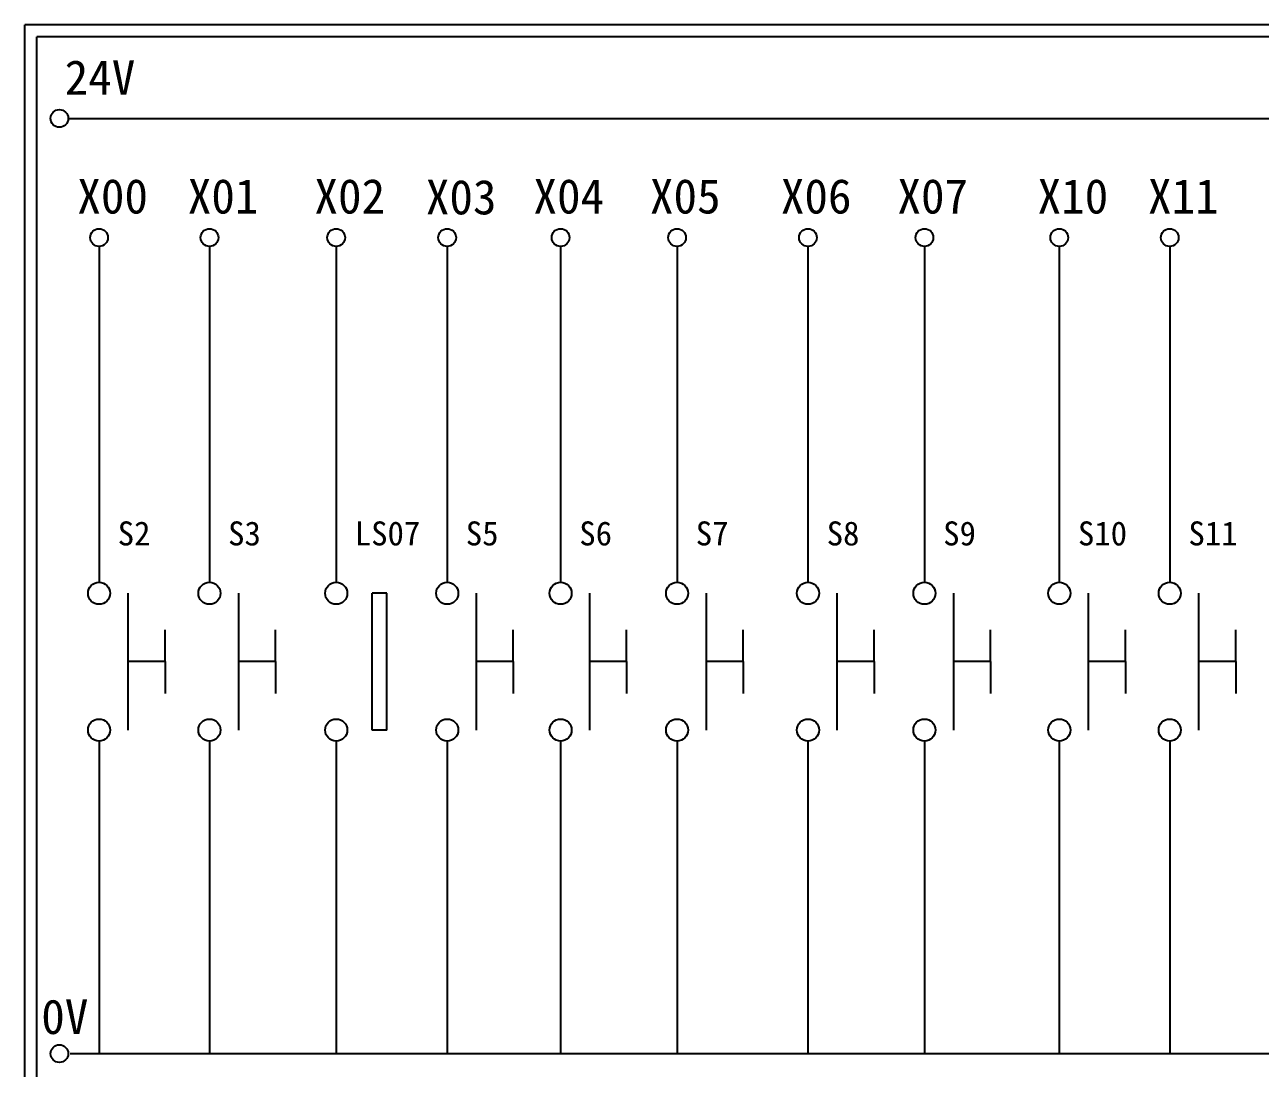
# Model space of a CAD drawing. Extents: x 325 to 612, y 3 to 207.
# Drawn here: x 325.3 to 453.8, y 98.4 to 207 of the extents above; entities that cross this region are included whole.
import ezdxf

# ---------------------------------------------------------------- set-up
doc = ezdxf.new("R2010")
doc.units = 0
doc.layers.get('0').update_dxf_attribs({"linetype": 'CONTINUOUS'})
doc.layers.add('圖框層', color=7, linetype='CONTINUOUS')
doc.layers.add('標尺寸層', color=3, linetype='CONTINUOUS')
doc.styles.add('STSL', font='KAIU.TTF')

msp = doc.modelspace()

# ---------------------------------------------------------------- linework, layer by layer
for p, q in [((362.95, 147.84), (361.45, 147.84)), ((339.92, 140.73), (339.92, 144.04)), ((351.4, 140.73), (351.4, 144.04)), ((376.11, 140.73), (376.11, 144.04)), ((387.9, 140.73), (387.9, 144.04)), ((400.01, 140.73), (400.01, 144.04)), ((413.62, 140.73), (413.62, 144.04)), ((425.74, 140.73), (425.74, 144.04)), ((439.75, 140.73), (439.75, 144.04)), ((451.23, 140.73), (451.23, 144.04)), ((339.92, 140.73), (339.92, 137.42)), ((351.4, 140.73), (351.4, 137.42)), ((376.11, 140.73), (376.11, 137.42)), ((387.9, 140.73), (387.9, 137.42)), ((400.01, 140.73), (400.01, 137.42)), ((413.62, 140.73), (413.62, 137.42)), ((425.74, 140.73), (425.74, 137.42)), ((439.75, 140.73), (439.75, 137.42)), ((451.23, 140.73), (451.23, 137.42)), ((362.95, 133.61), (361.45, 133.61))]:
    msp.add_line(p, q)
at = {"layer": '圖框層', "color": 7}
for p, q in [((612.32, 206.97), (325.32, 206.97)), ((325.32, 3), (325.32, 206.97)), ((611.07, 205.72), (326.57, 205.72)), ((326.57, 4.25), (326.57, 205.72))]:
    msp.add_line(p, q, dxfattribs=at)
at = {"layer": '標尺寸層', "color": 7}
for p, q in [((329.84, 197.22), (607.44, 197.22)), ((333.05, 183.91), (333.05, 148.99)), ((344.53, 183.91), (344.53, 148.99)), ((357.7, 183.91), (357.7, 148.99)), ((369.24, 183.91), (369.24, 148.99)), ((381.03, 183.91), (381.03, 148.99)), ((393.14, 183.91), (393.14, 148.99)), ((406.75, 183.91), (406.75, 148.99)), ((418.86, 183.91), (418.86, 148.99)), ((432.88, 183.91), (432.88, 148.99)), ((444.36, 183.91), (444.36, 148.99)), ((336.05, 147.84), (336.05, 133.61)), ((347.53, 147.84), (347.53, 133.61)), ((361.45, 133.61), (361.45, 147.84)), ((362.95, 133.61), (362.95, 147.84)), ((372.24, 147.84), (372.24, 133.61)), ((384.03, 147.84), (384.03, 133.61)), ((396.15, 147.84), (396.15, 133.61)), ((409.75, 147.84), (409.75, 133.61)), ((421.87, 147.84), (421.87, 133.61)), ((435.88, 147.84), (435.88, 133.61)), ((447.36, 147.84), (447.36, 133.61)), ((339.92, 140.73), (336.05, 140.73)), ((351.4, 140.73), (347.53, 140.73)), ((376.11, 140.73), (372.24, 140.73)), ((387.9, 140.73), (384.03, 140.73)), ((400.01, 140.73), (396.15, 140.73)), ((413.62, 140.73), (409.75, 140.73)), ((425.74, 140.73), (421.87, 140.73)), ((439.75, 140.73), (435.88, 140.73)), ((451.23, 140.73), (447.36, 140.73)), ((333.05, 132.46), (333.05, 99.96)), ((344.53, 132.46), (344.53, 99.96)), ((357.7, 132.46), (357.7, 99.96)), ((369.24, 132.46), (369.24, 99.96)), ((381.03, 132.46), (381.03, 99.96)), ((393.14, 132.46), (393.14, 99.96)), ((406.75, 132.46), (406.75, 99.96)), ((418.86, 132.46), (418.86, 99.96)), ((432.88, 132.46), (432.88, 99.96)), ((444.36, 132.46), (444.36, 99.96)), ((330.05, 99.96), (607.92, 99.96))]:
    msp.add_line(p, q, dxfattribs=at)
for centre, radius in [((328.92, 197.22), 0.92), ((333.05, 184.83), 0.92), ((344.53, 184.83), 0.92), ((357.7, 184.83), 0.92), ((357.7, 184.83), 0.92), ((369.24, 184.83), 0.92), ((381.03, 184.83), 0.92), ((393.14, 184.83), 0.92), ((406.75, 184.83), 0.92), ((418.86, 184.83), 0.92), ((432.88, 184.83), 0.92), ((444.36, 184.83), 0.92), ((333.05, 147.84), 1.15), ((344.53, 147.84), 1.15), ((357.7, 147.84), 1.15), ((369.24, 147.84), 1.15), ((381.03, 147.84), 1.15), ((393.14, 147.84), 1.15), ((406.75, 147.84), 1.15), ((418.86, 147.84), 1.15), ((432.88, 147.84), 1.15), ((444.36, 147.84), 1.15), ((333.05, 133.61), 1.15), ((344.53, 133.61), 1.15), ((357.7, 133.61), 1.15), ((369.24, 133.61), 1.15), ((381.03, 133.61), 1.15), ((393.14, 133.61), 1.15), ((406.75, 133.61), 1.15), ((418.86, 133.61), 1.15), ((432.88, 133.61), 1.15), ((444.36, 133.61), 1.15), ((328.92, 99.96), 0.92)]:
    msp.add_circle(centre, radius, dxfattribs=at)

# ---------------------------------------------------------------- texts
at = {"layer": '圖框層', "color": 4, "style": 'STSL'}
for s, height, p in [('24V', 3.6, (329.47, 199.68)), ('X00', 3.6, (330.79, 187.33)), ('X01', 3.6, (342.27, 187.33)), ('X02', 3.6, (355.44, 187.33)), ('X03', 3.6, (367.02, 187.24)), ('X04', 3.6, (378.21, 187.33)), ('X05', 3.6, (390.32, 187.33)), ('X06', 3.6, (403.93, 187.33)), ('X07', 3.6, (416.05, 187.33)), ('X10', 3.6, (430.62, 187.33)), ('X11', 3.6, (442.1, 187.33)), ('S2', 2.5, (334.99, 152.81)), ('S3', 2.5, (346.47, 152.81)), ('LS07', 2.5, (359.64, 152.81)), ('S5', 2.5, (371.18, 152.81)), ('S6', 2.5, (382.98, 152.81)), ('S7', 2.5, (395.09, 152.81)), ('S8', 2.5, (408.7, 152.81)), ('S9', 2.5, (420.81, 152.81)), ('S10', 2.5, (434.82, 152.81)), ('S11', 2.5, (446.31, 152.81)), ('0V', 3.6, (327.04, 102))]:
    msp.add_text(s, height=height, dxfattribs=at).set_placement(p)

doc.saveas('drawing.dxf')
